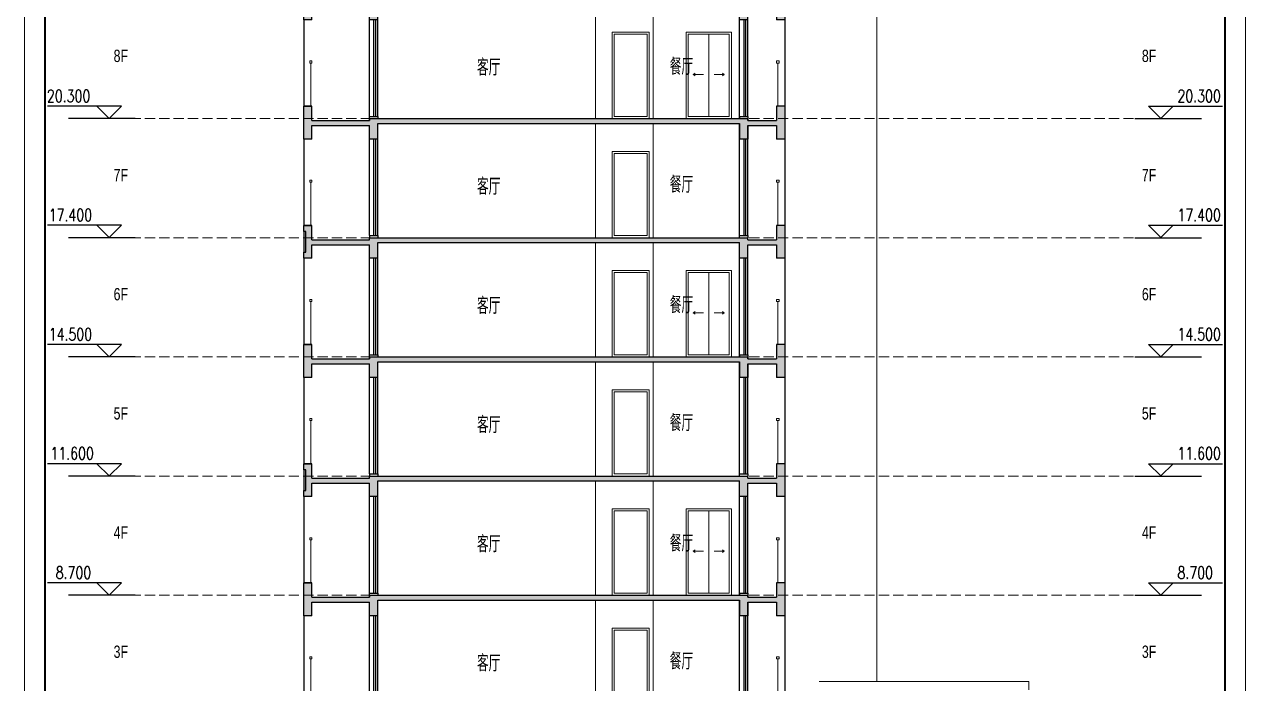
# Model space of a CAD drawing. Extents: x 1332633 to 1595679, y 264824 to 640777.
# Drawn here: x 1565979 to 1595679, y 280678 to 296719 of the extents above; entities that cross this region are included whole.
import ezdxf
from ezdxf.enums import TextEntityAlignment as Align

# ---------------------------------------------------------------- set-up
doc = ezdxf.new("R2010")
doc.units = 0
doc.header["$LTSCALE"] = 1000
doc.header["$MEASUREMENT"] = 0
doc.linetypes.add('DASH', pattern=[0.35, 0.25, -0.1])
doc.linetypes.add('DOTE', pattern=[2.42, 2, -0.2, 0.02, -0.2])
doc.layers.get('0').update_dxf_attribs({"linetype": 'CONTINUOUS'})
for name, color, linetype, lineweight in [('_公共_图框', 4, 'CONTINUOUS', 5), ('DOTE', 1, 'DOTE', 13), ('PUB_TEXT', 7, 'CONTINUOUS', 13), ('木头', 44, 'CONTINUOUS', 13)]:
    doc.layers.add(name, color=color, linetype=linetype, lineweight=lineweight)
for name, color, linetype in [('A-Balcony(建筑阳台)', 32, 'CONTINUOUS'), ('A-Hz1(房间名称)', 4, 'CONTINUOUS'), ('A-Hz1汉字注明（平、立面、房间名称等）', 7, 'CONTINUOUS'), ('A-Wall(建筑墙)', 255, 'CONTINUOUS'), ('A-WALL_建筑墙_', 255, 'CONTINUOUS'), ('A-WINDOW(建筑门窗)', 4, 'CONTINUOUS'), ('DIM_ELEV', 3, 'CONTINUOUS'), ('hatch', 251, 'CONTINUOUS')]:
    doc.layers.add(name, color=color, linetype=linetype)
doc.styles.add('_TCH_DIM', font='SIMPLEX', dxfattribs={"width": 0.8, "bigfont": 'HZTXT'})
doc.styles.add('sunyat', font='3yromanc.shx', dxfattribs={"width": 0.75, "bigfont": '3yhztxt.shx'})
doc.styles.add('SUNYAT1', font='3yromans.shx', dxfattribs={"width": 0.75, "bigfont": '3yhztxt.shx'})
doc.styles.add('图框文字', font='SIMKAI.TTF')

# ---------------------------------------------------------------- blocks, each defined once
blk = doc.blocks.new('qqwqw')
at = {"layer": '_公共_图框'}
blk.add_lwpolyline([(-63075, 0), (0, 0), (0, 29700), (-63075, 29700)], close=True, dxfattribs=at)
at = {"layer": '_公共_图框', "const_width": 50}
blk.add_lwpolyline([(-61825, 500), (-500, 500), (-500, 29200), (-61825, 29200)], close=True, dxfattribs=at)
at = {"layer": '_公共_图框', "style": '图框文字'}
for tag, height, p in [('建设单位', 250, (-2500, 19150)), ('合作单位', 250, (-2527, 16842)), ('项目名称', 250, (-2500, 15150)), ('项目编号', 250, (-2500, 13150)), ('建筑', 175, (-1300, 2800)), ('方案深化', 175, (-1300, 2450)), ('1:100', 175, (-1300, 2100)), ('20090705', 175, (-1300, 1750)), ('图号', 175, (-1300, 1225))]:
    blk.add_attdef(tag, text='', height=height, dxfattribs=at).set_placement(p, align=Align.MIDDLE_CENTER)
blk = doc.blocks.new('qqs')
at = {"layer": 'hatch', "ltscale": 0.2}
h = blk.add_hatch(color=256, dxfattribs=at)
h.paths.add_polyline_path([(11500, 6300), (11300, 6300), (11300, 6250), (10600, 6250), (10600, 6300), (1400, 6300), (1400, 6250), (0, 6250), (0, 6300), (-200, 6300), (-200, 5800), (0, 5800), (0, 6130), (1400, 6130), (1400, 5800), (1600, 5800), (1600, 6180), (10400, 6180), (10400, 5800), (10600, 5800), (10600, 6130), (11300, 6130), (11300, 5800), (11500, 5800)])
h.paths.add_polyline_path([(11500, 6600), (11300, 6600), (11300, 6300), (11500, 6300)])
h.paths.add_polyline_path([(0, 6600), (-200, 6600), (-200, 6300), (0, 6300)])
h = blk.add_hatch(color=256, dxfattribs=at)
h.paths.add_polyline_path([(1600, 3280), (10400, 3280), (10400, 2900), (10600, 2900), (10600, 3230), (11300, 3230), (11300, 2900), (11500, 2900), (11500, 3400), (11300, 3400), (11300, 3350), (10600, 3350), (10600, 3400), (1400, 3400), (1400, 3350), (0, 3350), (0, 3400), (-150, 3400), (-150, 3050), (-200, 3050), (-200, 2900), (0, 2900), (0, 3230), (1400, 3230), (1400, 2900), (1600, 2900)])
h.paths.add_polyline_path([(0, 3700), (-200, 3700), (-200, 3550), (-150, 3550), (-150, 3400), (0, 3400)])
h.paths.add_polyline_path([(11500, 3700), (11300, 3700), (11300, 3400), (11500, 3400)])
h = blk.add_hatch(color=256, dxfattribs=at)
h.paths.add_polyline_path([(11500, 500), (11300, 500), (11300, 450), (10600, 450), (10600, 500), (1400, 500), (1400, 450), (0, 450), (0, 500), (-200, 500), (-200, 0), (0, 0), (0, 330), (1400, 330), (1400, 0), (1600, 0), (1600, 380), (10400, 380), (10400, 0), (10600, 0), (10600, 330), (11300, 330), (11300, 0), (11500, 0)])
h.paths.add_polyline_path([(11500, 800), (11300, 800), (11300, 500), (11500, 500)])
h.paths.add_polyline_path([(0, 800), (-200, 800), (-200, 500), (0, 500)])
for p, q in [((1600, 5800), (1400, 5800)), ((-200, 3700), (0, 3700)), ((0, 2900), (-200, 2900)), ((-200, 800), (0, 800)), ((0, 0), (-200, 0)), ((1600, 0), (1400, 0))]:
    blk.add_line(p, q)
at = {"layer": 'A-Balcony(建筑阳台)'}
for p, q in [((-200, 5800), (-200, 3700)), ((11500, 5800, 0), (11500, 3700, 0)), ((-200, 3550), (-200, 3050)), ((-200, 2900), (-200, 800)), ((11500, 2900, 0), (11500, 800, 0))]:
    blk.add_line(p, q, dxfattribs=at)
at = {"layer": 'A-Wall(建筑墙)'}
for p, q in [((-200, 5800), (-200, 6600)), ((0, 6600), (-200, 6600)), ((0, 6250), (0, 6600)), ((11500, 6600, 0), (11300, 6600, 0)), ((11300, 6600, 0), (11300, 6250, 0)), ((11500, 6600, 0), (11500, 5800, 0)), ((0, 6250), (1400, 6250)), ((1400, 6300, 0), (10600, 6300, 0)), ((1400, 6250), (1400, 6300)), ((10600, 6250), (10600, 6300)), ((10600, 6250), (10600, 6300)), ((10600, 6250, 0), (11300, 6250, 0)), ((0, 5800), (0, 6130)), ((0, 6130), (1400, 6130)), ((1400, 5800), (1400, 6130)), ((1600, 6180), (10400, 6180, 0)), ((1600, 5800), (1600, 6180)), ((10400, 5800), (10400, 6180)), ((10400, 5800), (10400, 6130)), ((10600, 6130, 0), (11300, 6130, 0)), ((10600, 5800), (10600, 6130)), ((11300, 6130, 0), (11300, 5800, 0)), ((0, 5800), (-200, 5800)), ((1400, 5800), (1400, 5800)), ((1600, 5800), (1400, 5800)), ((1600, 5800), (1600, 5800)), ((10400, 5800), (10400, 5800)), ((10600, 5800), (10400, 5800)), ((10600, 5800), (10400, 5800)), ((10600, 5800), (10600, 5800)), ((11500, 5800, 0), (11300, 5800, 0)), ((11500, 5800, 0), (11300, 5800, 0)), ((-200, 3700), (0, 3700)), ((0, 3700), (-200, 3700)), ((-200, 3550), (-200, 3700)), ((0, 3350), (0, 3700)), ((11500, 3700, 0), (11300, 3700, 0)), ((11300, 3700, 0), (11300, 3350, 0)), ((11500, 3700, 0), (11500, 2900, 0)), ((-150, 3550), (-200, 3550)), ((-150, 3050), (-150, 3550)), ((0, 3350), (1400, 3350)), ((1400, 3400, 0), (10600, 3400, 0)), ((1400, 3350), (1400, 3400)), ((1600, 2900), (1600, 3280)), ((1600, 2900), (1600, 3280)), ((1600, 3280), (10400, 3280, 0)), ((10400, 2900), (10400, 3280)), ((10600, 3350), (10600, 3400)), ((10600, 3350, 0), (11300, 3350, 0)), ((-200, 2900), (-200, 3050)), ((-200, 3050), (-150, 3050)), ((0, 3230), (1400, 3230)), ((0, 2900), (0, 3230)), ((1400, 2900), (1400, 3230)), ((1400, 2900), (1400, 3230)), ((10400, 2900), (10400, 3230)), ((10600, 2900), (10600, 3230)), ((10600, 3230, 0), (11300, 3230, 0)), ((11300, 3230, 0), (11300, 2900, 0)), ((0, 2900), (-200, 2900)), ((1400, 2900), (1400, 2900)), ((1600, 2900), (1400, 2900)), ((1600, 2900), (1400, 2900)), ((1600, 2900), (1600, 2900)), ((10400, 2900), (10400, 2900)), ((10600, 2900), (10400, 2900)), ((10600, 2900), (10400, 2900)), ((10600, 2900), (10600, 2900)), ((11500, 2900, 0), (11300, 2900, 0)), ((11500, 2900, 0), (11300, 2900, 0)), ((-200, 0), (-200, 800)), ((0, 450), (0, 800)), ((11500, 800, 0), (11300, 800, 0)), ((11300, 800, 0), (11300, 450, 0)), ((11500, 800, 0), (11500, 0, 0)), ((0, 450), (1400, 450)), ((0, 330), (1400, 330)), ((0, 0), (0, 330)), ((1400, 500, 0), (10600, 500, 0)), ((1400, 500), (1400, 450)), ((1400, 0), (1400, 330)), ((1600, 0), (1600, 380)), ((1600, 380), (10400, 380, 0)), ((10400, 380), (10400, 0)), ((10600, 500), (10600, 450, 0)), ((10600, 450, 0), (11300, 450, 0)), ((10600, 330, 0), (11300, 330, 0)), ((10600, 330, 0), (10600, 0)), ((11300, 330, 0), (11300, 0, 0)), ((10600, 0), (10400, 0)), ((10600, 0), (10400, 0)), ((11500, 0, 0), (11300, 0, 0)), ((11500, 0, 0), (11300, 0, 0))]:
    blk.add_line(p, q, dxfattribs=at)
at = {"layer": 'A-WINDOW(建筑门窗)'}
for p, q in [((1400, 6300), (1400, 6350)), ((1400, 6350), (1600, 6350)), ((1600, 6350), (1600, 6300)), ((1400, 3450), (1400, 5800)), ((1600, 3450), (1600, 5800)), ((10400, 3450), (10400, 5800)), ((10600, 3450), (10600, 5800)), ((1400, 3450), (1400, 3400)), ((1400, 3450), (1600, 3450)), ((1400, 3450), (1400, 3400)), ((1400, 3450), (1600, 3450)), ((1600, 3450), (1600, 3400)), ((1600, 3450), (1600, 3400)), ((10400, 3450, 0), (10600, 3450, 0)), ((10600, 3450), (10600, 3400)), ((1400, 550), (1400, 2900)), ((1600, 550), (1600, 2900)), ((10400, 550), (10400, 2900)), ((10600, 550), (10600, 2900)), ((10400, 550), (10400, 500)), ((10400, 550, 0), (10600, 550, 0)), ((10600, 550), (10600, 500))]:
    blk.add_line(p, q, dxfattribs=at)
for points in [[(1550, 5800), (1500, 5800), (1500, 3450), (1550, 3450)], [(10550, 5800), (10500, 5800), (10500, 3450), (10550, 3450)], [(1550, 2900), (1500, 2900), (1500, 550), (1550, 550)], [(10550, 2900), (10500, 2900), (10500, 550), (10550, 550)]]:
    blk.add_lwpolyline(points, close=True, dxfattribs=at)
for points in [[(10400, 3400), (10400, 3450), (10600, 3450), (10600, 3400)], [(1400, 500), (1400, 550), (1600, 550), (1600, 500)], [(10400, 500), (10400, 550), (10600, 550), (10600, 500)]]:
    blk.add_lwpolyline(points, dxfattribs=at)
at = {"layer": '木头'}
for p, q in [((6900, 6180), (6900, 3400)), ((8300, 6180, 0), (8300, 3400, 0)), ((7300, 5500), (8200, 5500)), ((7300, 5500), (7300, 3400)), ((8200, 5500), (8200, 3400)), ((11300, 4750, 0), (11300, 4800, 0)), ((11300, 4800, 0), (11367, 4800, 0)), ((11367, 4750, 0), (11367, 4800, 0)), ((-25, 4750), (-25, 3700)), ((11300, 4750, 0), (11367, 4750, 0)), ((11333, 4750, 0), (11333, 3700, 0)), ((6900, 3280), (6900, 500)), ((8300, 3280, 0), (8300, 500, 0)), ((7300, 2600), (7300, 500)), ((7300, 2600), (8200, 2600, 0)), ((8200, 2600), (8200, 500)), ((9100, 2600, 0), (9100, 500, 0)), ((9100, 2600, 0), (10200, 2600, 0)), ((9650, 2550), (9650, 550)), ((10200, 2600, 0), (10200, 500, 0)), ((-25, 1850), (-25, 800)), ((11300, 1850, 0), (11300, 1900, 0)), ((11300, 1900, 0), (11367, 1900, 0)), ((11300, 1850, 0), (11367, 1850, 0)), ((11333, 1850, 0), (11333, 800, 0)), ((11367, 1850, 0), (11367, 1900, 0)), ((9318, 1606), (9275, 1572)), ((9521, 1572), (9275, 1572)), ((9318, 1537), (9275, 1572)), ((9779, 1572), (10025, 1572)), ((9982, 1606), (10025, 1572)), ((9982, 1537), (10025, 1572))]:
    blk.add_line(p, q, dxfattribs=at)
at = {"layer": '木头', "elevation": 0}
for points in [[(7350, 5450), (8150, 5450), (8150, 3450), (7350, 3450)], [(7350, 2550), (8150, 2550), (8150, 550), (7350, 550)]]:
    blk.add_lwpolyline(points, close=True, dxfattribs=at)
at = {"layer": '木头'}
for points in [[(0, 4750), (-50, 4750), (-50, 4800), (0, 4800)], [(9150, 2550), (10150, 2550), (10150, 550), (9150, 550)], [(0, 1850), (-50, 1850), (-50, 1900), (0, 1900)]]:
    blk.add_lwpolyline(points, close=True, dxfattribs=at)
at = {"layer": 'A-Hz1(房间名称)', "style": 'SUNYAT1', "width": 0.75}
for s, p in [('客厅', (4013, 4445, -2323)), ('餐厅', (8702, 4492, 0)), ('客厅', (4013, 1545, -2323)), ('餐厅', (8702, 1560, 0))]:
    blk.add_text(s, height=400, dxfattribs=at).set_placement(p)

msp = doc.modelspace()

# ---------------------------------------------------------------- linework, layer by layer
at = {"layer": 'DIM_ELEV'}
for p, q in [((1568342, 294730, 0), (1566542, 294730, 0)), ((1568042, 294430, 0), (1567742, 294730, 0)), ((1568042, 294430, 0), (1568342, 294730, 0)), ((1593616, 294430, 0), (1593316, 294730, 0)), ((1593316, 294730, 0), (1595116, 294730, 0)), ((1593616, 294430, 0), (1593916, 294730, 0)), ((1568672, 294429, 0), (1567047, 294429, 0)), ((1592986, 294429, 0), (1594611, 294429, 0)), ((1568342, 291830, 0), (1566542, 291830, 0)), ((1568042, 291530, 0), (1567742, 291830, 0)), ((1568042, 291530, 0), (1568342, 291830, 0)), ((1593616, 291530, 0), (1593316, 291830, 0)), ((1593316, 291830, 0), (1595116, 291830, 0)), ((1593616, 291530, 0), (1593916, 291830, 0)), ((1568672, 291529, 0), (1567047, 291529, 0)), ((1592986, 291529, 0), (1594611, 291529, 0)), ((1568342, 288930, 0), (1566542, 288930, 0)), ((1568042, 288630, 0), (1567742, 288930, 0)), ((1568042, 288630, 0), (1568342, 288930, 0)), ((1593616, 288630, 0), (1593316, 288930, 0)), ((1593316, 288930, 0), (1595116, 288930, 0)), ((1593616, 288630, 0), (1593916, 288930, 0)), ((1568672, 288629, 0), (1567047, 288629, 0)), ((1592986, 288629, 0), (1594611, 288629, 0)), ((1568342, 286030, 0), (1566542, 286030, 0)), ((1568042, 285730, 0), (1567742, 286030, 0)), ((1568042, 285730, 0), (1568342, 286030, 0)), ((1593616, 285730, 0), (1593316, 286030, 0)), ((1593316, 286030, 0), (1595116, 286030, 0)), ((1593616, 285730, 0), (1593916, 286030, 0)), ((1568672, 285729, 0), (1567047, 285729, 0)), ((1592986, 285729, 0), (1594611, 285729, 0)), ((1568342, 283130, 0), (1566542, 283130, 0)), ((1568042, 282830, 0), (1567742, 283130, 0)), ((1568042, 282830, 0), (1568342, 283130, 0)), ((1593616, 282830, 0), (1593316, 283130, 0)), ((1593316, 283130, 0), (1595116, 283130, 0)), ((1593616, 282830, 0), (1593916, 283130, 0)), ((1568672, 282829, 0), (1567047, 282829, 0)), ((1592986, 282829, 0), (1594611, 282829, 0))]:
    msp.add_line(p, q, dxfattribs=at)
at = {"layer": 'DOTE', "linetype": 'DASH'}
for p, q in [((1568207, 294429, 0), (1592973, 294429, 0)), ((1568207, 288629, 0), (1592973, 288629, 0)), ((1568207, 285729, 0), (1592973, 285729, 0)), ((1568207, 282829, 0), (1592973, 282829, 0))]:
    msp.add_line(p, q, dxfattribs=at)
at = {"layer": 'DOTE', "color": 1, "linetype": 'DASH'}
msp.add_line((1568207, 291529, 0), (1592973, 291529, 0), dxfattribs=at)
at = {"layer": '木头'}
for p, q in [((1586711, 315629, 0), (1586711, 294429, 0)), ((1586711, 294429, 0), (1586711, 280729, 0)), ((1586711, 285729, 0), (1586711, 280729, 0)), ((1585311, 280729, 0), (1586711, 280729, 0)), ((1586711, 280729, 0), (1590411, 280729, 0)), ((1590411, 280529, 0), (1590411, 280729, 0))]:
    msp.add_line(p, q, dxfattribs=at)

# ---------------------------------------------------------------- block references
at = {"layer": 'A-Wall(建筑墙)', "xscale": -1, "rotation": 270}
msp.add_blockref('qqwqw', (1565979, 327899, 0), dxfattribs=at)
at = {"layer": 'A-WALL_建筑墙_'}
for p in [(1572972, 293929, 0), (1572972, 288129, 0), (1572972, 282329, 0), (1572972, 276529, 0)]:
    msp.add_blockref('qqs', p, dxfattribs=at)

# ---------------------------------------------------------------- texts
at = {"layer": 'A-Hz1汉字注明（平、立面、房间名称等）', "style": 'sunyat', "width": 0.75}
for s, p in [('8F', (1568148, 295804, 0)), ('8F', (1593157, 295804, 0)), ('7F', (1568148, 292904, 0)), ('7F', (1593157, 292904, 0)), ('6F', (1568148, 290004, 0)), ('6F', (1593157, 290004, 0)), ('5F', (1568148, 287104, 0)), ('5F', (1593157, 287104, 0)), ('4F', (1568148, 284204, 0)), ('4F', (1593157, 284204, 0)), ('3F', (1568148, 281304, 0)), ('3F', (1593157, 281304, 0))]:
    msp.add_text(s, height=300, dxfattribs=at).set_placement(p)
at = {"layer": 'PUB_TEXT', "style": '_TCH_DIM', "width": 0.752941}
for s, p in [('20.300', (1566526, 294830, 0)), ('20.300', (1594022, 294830, 0)), ('17.400', (1566569, 291930, 0)), ('17.400', (1594022, 291930, 0)), ('14.500', (1566569, 289030, 0)), ('14.500', (1594022, 289030, 0)), ('11.600', (1566612, 286130, 0)), ('11.600', (1594022, 286130, 0)), ('8.700', (1566740, 283230, 0)), ('8.700', (1594022, 283230, 0))]:
    msp.add_text(s, height=297.5, dxfattribs=at).set_placement(p)

doc.saveas('drawing.dxf')
